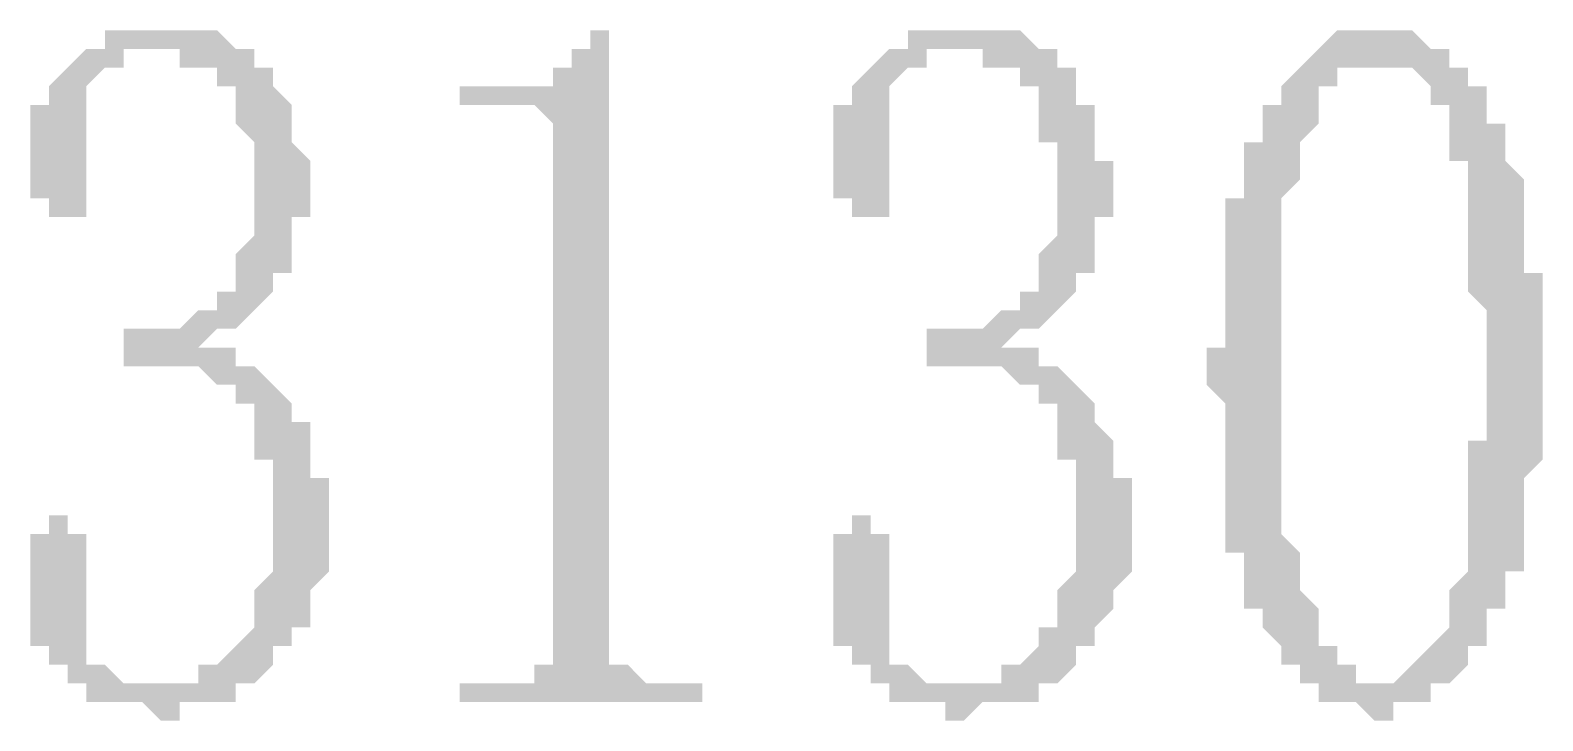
# Model space of a CAD drawing. Header units: inches. Extents: x 11 to 286, y 6 to 196.
# Drawn here: x 110.8 to 114.229, y 155.039 to 156.605 of the extents above; entities that cross this region are included whole.
import ezdxf

# ---------------------------------------------------------------- set-up
doc = ezdxf.new("R2010")
doc.units = ezdxf.units.IN
doc.header["$MEASUREMENT"] = 0
doc.layers.add('PDF_实体填充', color=7, linetype='Continuous', true_color=0xffffff)

msp = doc.modelspace()

# ---------------------------------------------------------------- hatches: boundary and pattern name
at = {"layer": 'PDF_实体填充', "transparency": 33554559}
for points in [[(111.4778, 155.5044), (111.4778, 155.4621), (111.4778, 155.4198), (111.4778, 155.3774), (111.4354, 155.3351), (111.4354, 155.2928), (111.4354, 155.2504), (111.3931, 155.2504), (111.3931, 155.2081), (111.3508, 155.2081), (111.3508, 155.1658), (111.3084, 155.1234), (111.2661, 155.1234), (111.2661, 155.0811), (111.2238, 155.0811), (111.1814, 155.0811), (111.1391, 155.0811), (111.1391, 155.0388), (111.0968, 155.0388), (111.0544, 155.0811), (111.0121, 155.0811), (110.9698, 155.0811), (110.9274, 155.0811), (110.9274, 155.1234), (110.8851, 155.1234), (110.8851, 155.1658), (110.8428, 155.1658), (110.8428, 155.2081), (110.8004, 155.2081), (110.8004, 155.2504), (110.8004, 155.2928), (110.8004, 155.3351), (110.8004, 155.3774), (110.8004, 155.4198), (110.8004, 155.4621), (110.8428, 155.4621), (110.8428, 155.5044), (110.8851, 155.5044), (110.8851, 155.4621), (110.9274, 155.4621), (110.9274, 155.4198), (110.9274, 155.3774), (110.9274, 155.3351), (110.9274, 155.2928), (110.9274, 155.2504), (110.9274, 155.2081), (110.9274, 155.1658), (110.9698, 155.1658), (111.0121, 155.1234), (111.0544, 155.1234), (111.0968, 155.1234), (111.1391, 155.1234), (111.1814, 155.1234), (111.1814, 155.1658), (111.2238, 155.1658), (111.2661, 155.2081), (111.3084, 155.2504), (111.3084, 155.2928), (111.3084, 155.3351), (111.3508, 155.3774), (111.3508, 155.4198), (111.3508, 155.4621), (111.3508, 155.5044), (111.3508, 155.5468), (111.3508, 155.5891), (111.3508, 155.6314), (111.3084, 155.6314), (111.3084, 155.6738), (111.3084, 155.7161), (111.3084, 155.7584), (111.2661, 155.7584), (111.2661, 155.8008), (111.2238, 155.8008), (111.1814, 155.8431), (111.1391, 155.8431), (111.0968, 155.8431), (111.0544, 155.8431), (111.0121, 155.8431), (111.0121, 155.9278), (111.0544, 155.9278), (111.0968, 155.9278), (111.1391, 155.9278), (111.1814, 155.9701), (111.2238, 155.9701), (111.2238, 156.0124), (111.2661, 156.0124), (111.2661, 156.0548), (111.2661, 156.0971), (111.3084, 156.1394), (111.3084, 156.1818), (111.3084, 156.2241), (111.3084, 156.2664), (111.3084, 156.3088), (111.3084, 156.3511), (111.2661, 156.3934), (111.2661, 156.4358), (111.2661, 156.4781), (111.2238, 156.4781), (111.2238, 156.5204), (111.1814, 156.5204), (111.1391, 156.5204), (111.1391, 156.5628), (111.0968, 156.5628), (111.0544, 156.5628), (111.0121, 156.5628), (111.0121, 156.5204), (110.9698, 156.5204), (110.9274, 156.4781), (110.9274, 156.4358), (110.9274, 156.3934), (110.9274, 156.3511), (110.9274, 156.3088), (110.9274, 156.2664), (110.9274, 156.2241), (110.9274, 156.1818), (110.8851, 156.1818), (110.8428, 156.1818), (110.8428, 156.2241), (110.8004, 156.2241), (110.8004, 156.2664), (110.8004, 156.3088), (110.8004, 156.3511), (110.8004, 156.3934), (110.8004, 156.4358), (110.8428, 156.4358), (110.8428, 156.4781), (110.8851, 156.5204), (110.9274, 156.5628), (110.9698, 156.5628), (110.9698, 156.6051), (111.0121, 156.6051), (111.0544, 156.6051), (111.0968, 156.6051), (111.1391, 156.6051), (111.1814, 156.6051), (111.2238, 156.6051), (111.2661, 156.5628), (111.3084, 156.5628), (111.3084, 156.5204), (111.3508, 156.5204), (111.3508, 156.4781), (111.3931, 156.4358), (111.3931, 156.3934), (111.3931, 156.3511), (111.4354, 156.3088), (111.4354, 156.2664), (111.4354, 156.2241), (111.4354, 156.1818), (111.3931, 156.1818), (111.3931, 156.1394), (111.3931, 156.0971), (111.3931, 156.0548), (111.3508, 156.0548), (111.3508, 156.0124), (111.3084, 155.9701), (111.2661, 155.9278), (111.2238, 155.9278), (111.1814, 155.8854), (111.2238, 155.8854), (111.2661, 155.8854), (111.2661, 155.8431), (111.3084, 155.8431), (111.3508, 155.8008), (111.3931, 155.7584), (111.3931, 155.7161), (111.4354, 155.7161), (111.4354, 155.6738), (111.4354, 155.6314), (111.4354, 155.5891), (111.4778, 155.5891), (111.4778, 155.5468)], [(112.1128, 156.6051), (112.1128, 155.2928), (112.1128, 155.2504), (112.1128, 155.2081), (112.1128, 155.1658), (112.1551, 155.1658), (112.1974, 155.1234), (112.2398, 155.1234), (112.3244, 155.1234), (112.3244, 155.0811), (111.7741, 155.0811), (111.7741, 155.1234), (111.8588, 155.1234), (111.9011, 155.1234), (111.9434, 155.1234), (111.9434, 155.1658), (111.9858, 155.1658), (111.9858, 155.2081), (111.9858, 155.2504), (111.9858, 155.2928), (111.9858, 156.3511), (111.9858, 156.3934), (111.9434, 156.4358), (111.9011, 156.4358), (111.7741, 156.4358), (111.7741, 156.4781), (111.8588, 156.4781), (111.9011, 156.4781), (111.9434, 156.4781), (111.9858, 156.4781), (111.9858, 156.5204), (112.0281, 156.5204), (112.0281, 156.5628), (112.0704, 156.5628), (112.0704, 156.6051)], [(113.2981, 155.5044), (113.2981, 155.4621), (113.2981, 155.4198), (113.2981, 155.3774), (113.2558, 155.3351), (113.2558, 155.2928), (113.2134, 155.2504), (113.2134, 155.2081), (113.1711, 155.2081), (113.1711, 155.1658), (113.1288, 155.1234), (113.0864, 155.1234), (113.0864, 155.0811), (113.0441, 155.0811), (113.0018, 155.0811), (112.9594, 155.0811), (112.9171, 155.0388), (112.8748, 155.0388), (112.8748, 155.0811), (112.8324, 155.0811), (112.7901, 155.0811), (112.7478, 155.0811), (112.7478, 155.1234), (112.7054, 155.1234), (112.7054, 155.1658), (112.6631, 155.1658), (112.6631, 155.2081), (112.6208, 155.2081), (112.6208, 155.2504), (112.6208, 155.2928), (112.6208, 155.3351), (112.6208, 155.3774), (112.6208, 155.4198), (112.6208, 155.4621), (112.6631, 155.4621), (112.6631, 155.5044), (112.7054, 155.5044), (112.7054, 155.4621), (112.7478, 155.4621), (112.7478, 155.4198), (112.7478, 155.3774), (112.7478, 155.3351), (112.7478, 155.2928), (112.7478, 155.2504), (112.7478, 155.2081), (112.7478, 155.1658), (112.7901, 155.1658), (112.8324, 155.1234), (112.8748, 155.1234), (112.9171, 155.1234), (112.9594, 155.1234), (113.0018, 155.1234), (113.0018, 155.1658), (113.0441, 155.1658), (113.0864, 155.2081), (113.0864, 155.2504), (113.1288, 155.2504), (113.1288, 155.2928), (113.1288, 155.3351), (113.1711, 155.3774), (113.1711, 155.4198), (113.1711, 155.4621), (113.1711, 155.5044), (113.1711, 155.5468), (113.1711, 155.5891), (113.1711, 155.6314), (113.1288, 155.6314), (113.1288, 155.6738), (113.1288, 155.7161), (113.1288, 155.7584), (113.0864, 155.7584), (113.0864, 155.8008), (113.0441, 155.8008), (113.0018, 155.8431), (112.9594, 155.8431), (112.9171, 155.8431), (112.8748, 155.8431), (112.8324, 155.8431), (112.8324, 155.9278), (112.8748, 155.9278), (112.9171, 155.9278), (112.9594, 155.9278), (113.0018, 155.9701), (113.0441, 155.9701), (113.0441, 156.0124), (113.0864, 156.0124), (113.0864, 156.0548), (113.0864, 156.0971), (113.1288, 156.1394), (113.1288, 156.1818), (113.1288, 156.2241), (113.1288, 156.2664), (113.1288, 156.3088), (113.1288, 156.3511), (113.0864, 156.3511), (113.0864, 156.3934), (113.0864, 156.4358), (113.0864, 156.4781), (113.0441, 156.4781), (113.0441, 156.5204), (113.0018, 156.5204), (112.9594, 156.5204), (112.9594, 156.5628), (112.9171, 156.5628), (112.8748, 156.5628), (112.8324, 156.5628), (112.8324, 156.5204), (112.7901, 156.5204), (112.7478, 156.4781), (112.7478, 156.4358), (112.7478, 156.3934), (112.7478, 156.3511), (112.7478, 156.3088), (112.7478, 156.2664), (112.7478, 156.2241), (112.7478, 156.1818), (112.7054, 156.1818), (112.6631, 156.1818), (112.6631, 156.2241), (112.6208, 156.2241), (112.6208, 156.2664), (112.6208, 156.3088), (112.6208, 156.3511), (112.6208, 156.3934), (112.6208, 156.4358), (112.6631, 156.4358), (112.6631, 156.4781), (112.7054, 156.5204), (112.7478, 156.5628), (112.7901, 156.5628), (112.7901, 156.6051), (112.8324, 156.6051), (112.8748, 156.6051), (112.9171, 156.6051), (112.9594, 156.6051), (113.0018, 156.6051), (113.0441, 156.6051), (113.0864, 156.5628), (113.1288, 156.5628), (113.1288, 156.5204), (113.1711, 156.5204), (113.1711, 156.4781), (113.1711, 156.4358), (113.2134, 156.4358), (113.2134, 156.3934), (113.2134, 156.3511), (113.2134, 156.3088), (113.2558, 156.3088), (113.2558, 156.2664), (113.2558, 156.2241), (113.2558, 156.1818), (113.2134, 156.1818), (113.2134, 156.1394), (113.2134, 156.0971), (113.2134, 156.0548), (113.1711, 156.0548), (113.1711, 156.0124), (113.1288, 155.9701), (113.0864, 155.9278), (113.0441, 155.9278), (113.0018, 155.8854), (113.0441, 155.8854), (113.0864, 155.8854), (113.0864, 155.8431), (113.1288, 155.8431), (113.1711, 155.8008), (113.2134, 155.7584), (113.2134, 155.7161), (113.2558, 155.6738), (113.2558, 155.6314), (113.2558, 155.5891), (113.2981, 155.5891), (113.2981, 155.5468)]]:
    msp.add_hatch(color=7, dxfattribs=at).paths.add_polyline_path(points, flags=0)
h = msp.add_hatch(color=7, dxfattribs=at)
h.paths.add_polyline_path([(113.8484, 156.5204), (113.8484, 156.5204), (113.8484, 156.5204), (113.8061, 156.5204), (113.8061, 156.5204), (113.8061, 156.5204), (113.7638, 156.5204), (113.7638, 156.4781), (113.7638, 156.4781), (113.7214, 156.4781), (113.7214, 156.4358), (113.7214, 156.4358), (113.7214, 156.3934), (113.6791, 156.3511), (113.6791, 156.3511), (113.6791, 156.3511), (113.6791, 156.3088), (113.6791, 156.3088), (113.6791, 156.2664), (113.6791, 156.2664), (113.6791, 156.2664), (113.6368, 156.2241), (113.6368, 156.2241), (113.6368, 156.1818), (113.6368, 156.1818), (113.6368, 156.1394), (113.6368, 156.1394), (113.6368, 156.0971), (113.6368, 156.0548), (113.6368, 156.0548), (113.6368, 156.0124), (113.6368, 156.0124), (113.6368, 155.9701), (113.6368, 155.9701), (113.6368, 155.9278), (113.6368, 155.8854), (113.6368, 155.8854), (113.6368, 155.8431), (113.6368, 155.8431), (113.6368, 155.8008), (113.6368, 155.8008), (113.6368, 155.7584), (113.6368, 155.7161), (113.6368, 155.7161), (113.6368, 155.6738), (113.6368, 155.6738), (113.6368, 155.6314), (113.6368, 155.5891), (113.6368, 155.5891), (113.6368, 155.5468), (113.6368, 155.5468), (113.6368, 155.5044), (113.6368, 155.5044), (113.6368, 155.4621), (113.6368, 155.4621), (113.6791, 155.4198), (113.6791, 155.4198), (113.6791, 155.3774), (113.6791, 155.3774), (113.6791, 155.3774), (113.6791, 155.3351), (113.6791, 155.3351), (113.6791, 155.3351), (113.7214, 155.2928), (113.7214, 155.2504), (113.7214, 155.2504), (113.7214, 155.2081), (113.7638, 155.2081), (113.7638, 155.2081), (113.7638, 155.1658), (113.7638, 155.1658), (113.8061, 155.1658), (113.8061, 155.1234), (113.8061, 155.1234), (113.8484, 155.1234), (113.8484, 155.1234), (113.8484, 155.1234), (113.8908, 155.1234), (113.8908, 155.1234), (113.8908, 155.1234), (113.9331, 155.1658), (113.9331, 155.1658), (113.9331, 155.1658), (113.9331, 155.1658), (113.9754, 155.2081), (113.9754, 155.2081), (113.9754, 155.2081), (114.0178, 155.2504), (114.0178, 155.2504), (114.0178, 155.2928), (114.0178, 155.3351), (114.0178, 155.3351), (114.0178, 155.3351), (114.0601, 155.3774), (114.0601, 155.3774), (114.0601, 155.4198), (114.0601, 155.4198), (114.0601, 155.4621), (114.0601, 155.4621), (114.0601, 155.4621), (114.0601, 155.5044), (114.0601, 155.5044), (114.0601, 155.5468), (114.0601, 155.5891), (114.0601, 155.5891), (114.0601, 155.6314), (114.0601, 155.6314), (114.0601, 155.6738), (114.1024, 155.6738), (114.1024, 155.7161), (114.1024, 155.7584), (114.1024, 155.7584), (114.1024, 155.8008), (114.1024, 155.8431), (114.1024, 155.8431), (114.1024, 155.8854), (114.1024, 155.8854), (114.1024, 155.9278), (114.1024, 155.9278), (114.1024, 155.9701), (114.0601, 156.0124), (114.0601, 156.0124), (114.0601, 156.0548), (114.0601, 156.0548), (114.0601, 156.0971), (114.0601, 156.0971), (114.0601, 156.1394), (114.0601, 156.1818), (114.0601, 156.1818), (114.0601, 156.2241), (114.0601, 156.2241), (114.0601, 156.2241), (114.0601, 156.2664), (114.0601, 156.2664), (114.0601, 156.3088), (114.0178, 156.3088), (114.0178, 156.3511), (114.0178, 156.3511), (114.0178, 156.3511), (114.0178, 156.3934), (114.0178, 156.3934), (114.0178, 156.4358), (113.9754, 156.4358), (113.9754, 156.4781), (113.9754, 156.4781), (113.9754, 156.4781), (113.9331, 156.5204), (113.9331, 156.5204), (113.9331, 156.5204), (113.8908, 156.5204), (113.8908, 156.5204), (113.8908, 156.5204), (113.8484, 156.5204), (113.8484, 156.5204), (113.8484, 156.5204)], flags=0)
h.paths.add_polyline_path([(113.8484, 155.0388), (113.8484, 155.0388), (113.8061, 155.0811), (113.8061, 155.0811), (113.8061, 155.0811), (113.7638, 155.0811), (113.7638, 155.0811), (113.7638, 155.0811), (113.7214, 155.0811), (113.7214, 155.1234), (113.7214, 155.1234), (113.6791, 155.1234), (113.6791, 155.1658), (113.6791, 155.1658), (113.6368, 155.1658), (113.6368, 155.2081), (113.6368, 155.2081), (113.5944, 155.2504), (113.5944, 155.2504), (113.5944, 155.2504), (113.5944, 155.2928), (113.5944, 155.2928), (113.5521, 155.2928), (113.5521, 155.3351), (113.5521, 155.3351), (113.5521, 155.3774), (113.5521, 155.3774), (113.5521, 155.4198), (113.5521, 155.4198), (113.5098, 155.4198), (113.5098, 155.4621), (113.5098, 155.4621), (113.5098, 155.5044), (113.5098, 155.5044), (113.5098, 155.5468), (113.5098, 155.5891), (113.5098, 155.5891), (113.5098, 155.6314), (113.5098, 155.6314), (113.5098, 155.6738), (113.5098, 155.6738), (113.5098, 155.7161), (113.5098, 155.7584), (113.5098, 155.7584), (113.4674, 155.8008), (113.4674, 155.8008), (113.4674, 155.8431), (113.4674, 155.8854), (113.5098, 155.8854), (113.5098, 155.9278), (113.5098, 155.9278), (113.5098, 155.9701), (113.5098, 156.0124), (113.5098, 156.0124), (113.5098, 156.0548), (113.5098, 156.0548), (113.5098, 156.0971), (113.5098, 156.0971), (113.5098, 156.1394), (113.5098, 156.1394), (113.5098, 156.1818), (113.5098, 156.1818), (113.5098, 156.2241), (113.5521, 156.2241), (113.5521, 156.2664), (113.5521, 156.2664), (113.5521, 156.3088), (113.5521, 156.3088), (113.5521, 156.3511), (113.5521, 156.3511), (113.5944, 156.3511), (113.5944, 156.3934), (113.5944, 156.3934), (113.5944, 156.4358), (113.6368, 156.4358), (113.6368, 156.4781), (113.6368, 156.4781), (113.6368, 156.4781), (113.6791, 156.5204), (113.6791, 156.5204), (113.6791, 156.5204), (113.7214, 156.5628), (113.7214, 156.5628), (113.7214, 156.5628), (113.7638, 156.6051), (113.7638, 156.6051), (113.7638, 156.6051), (113.8061, 156.6051), (113.8061, 156.6051), (113.8061, 156.6051), (113.8484, 156.6051), (113.8484, 156.6051), (113.8908, 156.6051), (113.8908, 156.6051), (113.8908, 156.6051), (113.9331, 156.6051), (113.9331, 156.6051), (113.9331, 156.6051), (113.9754, 156.5628), (113.9754, 156.5628), (114.0178, 156.5628), (114.0178, 156.5628), (114.0178, 156.5204), (114.0601, 156.5204), (114.0601, 156.5204), (114.0601, 156.4781), (114.0601, 156.4781), (114.1024, 156.4781), (114.1024, 156.4358), (114.1024, 156.4358), (114.1024, 156.3934), (114.1448, 156.3934), (114.1448, 156.3934), (114.1448, 156.3511), (114.1448, 156.3511), (114.1448, 156.3088), (114.1448, 156.3088), (114.1871, 156.2664), (114.1871, 156.2664), (114.1871, 156.2664), (114.1871, 156.2241), (114.1871, 156.2241), (114.1871, 156.1818), (114.1871, 156.1818), (114.1871, 156.1394), (114.1871, 156.1394), (114.1871, 156.0971), (114.1871, 156.0548), (114.2294, 156.0548), (114.2294, 156.0124), (114.2294, 156.0124), (114.2294, 155.9701), (114.2294, 155.9701), (114.2294, 155.9278), (114.2294, 155.8854), (114.2294, 155.8854), (114.2294, 155.8431), (114.2294, 155.8431), (114.2294, 155.8008), (114.2294, 155.8008), (114.2294, 155.7584), (114.2294, 155.7161), (114.2294, 155.7161), (114.2294, 155.6738), (114.2294, 155.6738), (114.2294, 155.6314), (114.1871, 155.5891), (114.1871, 155.5891), (114.1871, 155.5468), (114.1871, 155.5468), (114.1871, 155.5044), (114.1871, 155.5044), (114.1871, 155.4621), (114.1871, 155.4621), (114.1871, 155.4198), (114.1871, 155.4198), (114.1871, 155.3774), (114.1448, 155.3774), (114.1448, 155.3774), (114.1448, 155.3351), (114.1448, 155.3351), (114.1448, 155.2928), (114.1448, 155.2928), (114.1024, 155.2928), (114.1024, 155.2928), (114.1024, 155.2504), (114.1024, 155.2081), (114.1024, 155.2081), (114.0601, 155.2081), (114.0601, 155.1658), (114.0601, 155.1658), (114.0178, 155.1234), (114.0178, 155.1234), (114.0178, 155.1234), (113.9754, 155.1234), (113.9754, 155.0811), (113.9754, 155.0811), (113.9331, 155.0811), (113.9331, 155.0811), (113.9331, 155.0811), (113.8908, 155.0811), (113.8908, 155.0811), (113.8908, 155.0388), (113.8484, 155.0388), (113.8484, 155.0388), (113.8484, 155.0388)], flags=0)

doc.saveas('drawing.dxf')
